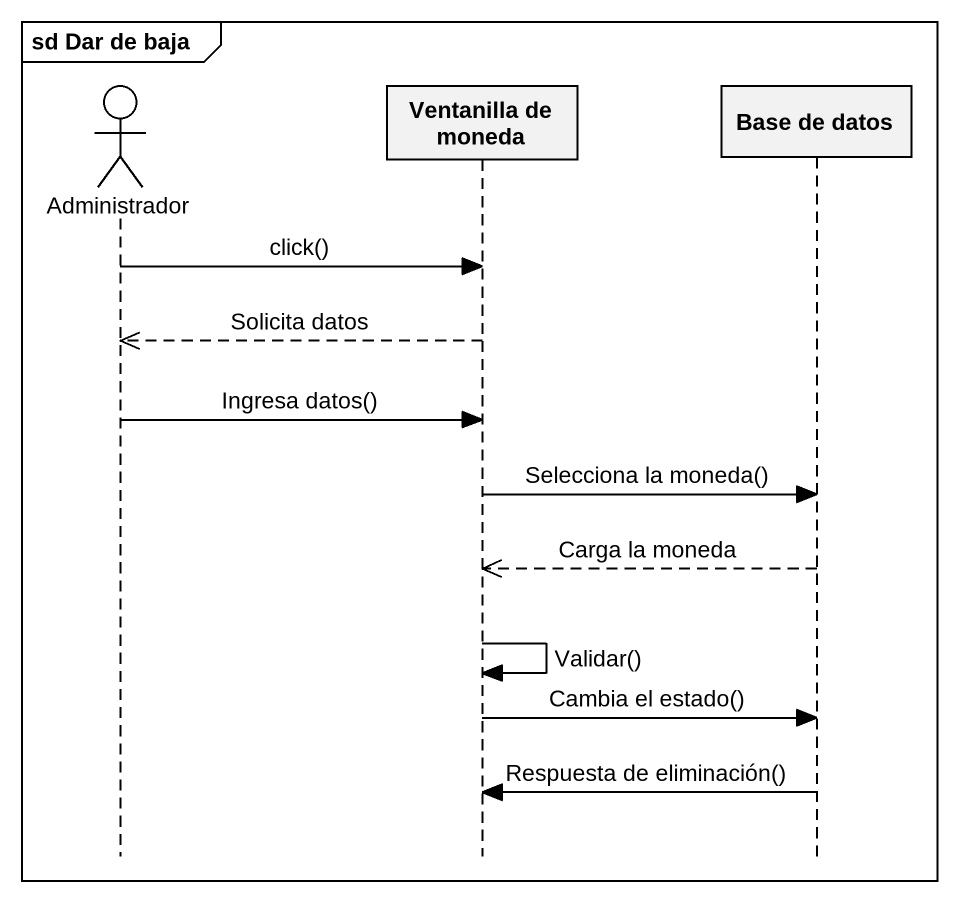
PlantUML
@startuml
mainframe sd Dar de baja
hide footbox
actor Administrador
participant "Ventanilla de moneda" as Ventanilla_de_moneda
participant "Base de datos" as Base_de_datos

Administrador -> Ventanilla_de_moneda : click()
Ventanilla_de_moneda -->> Administrador : Solicita datos
Administrador -> Ventanilla_de_moneda : Ingresa datos()
Ventanilla_de_moneda -> Base_de_datos : Selecciona la moneda()
Base_de_datos -->> Ventanilla_de_moneda : Carga la moneda
Ventanilla_de_moneda -> Ventanilla_de_moneda : Validar()
Ventanilla_de_moneda -> Base_de_datos : Cambia el estado()
Base_de_datos -> Ventanilla_de_moneda : Respuesta de eliminación()
@enduml
